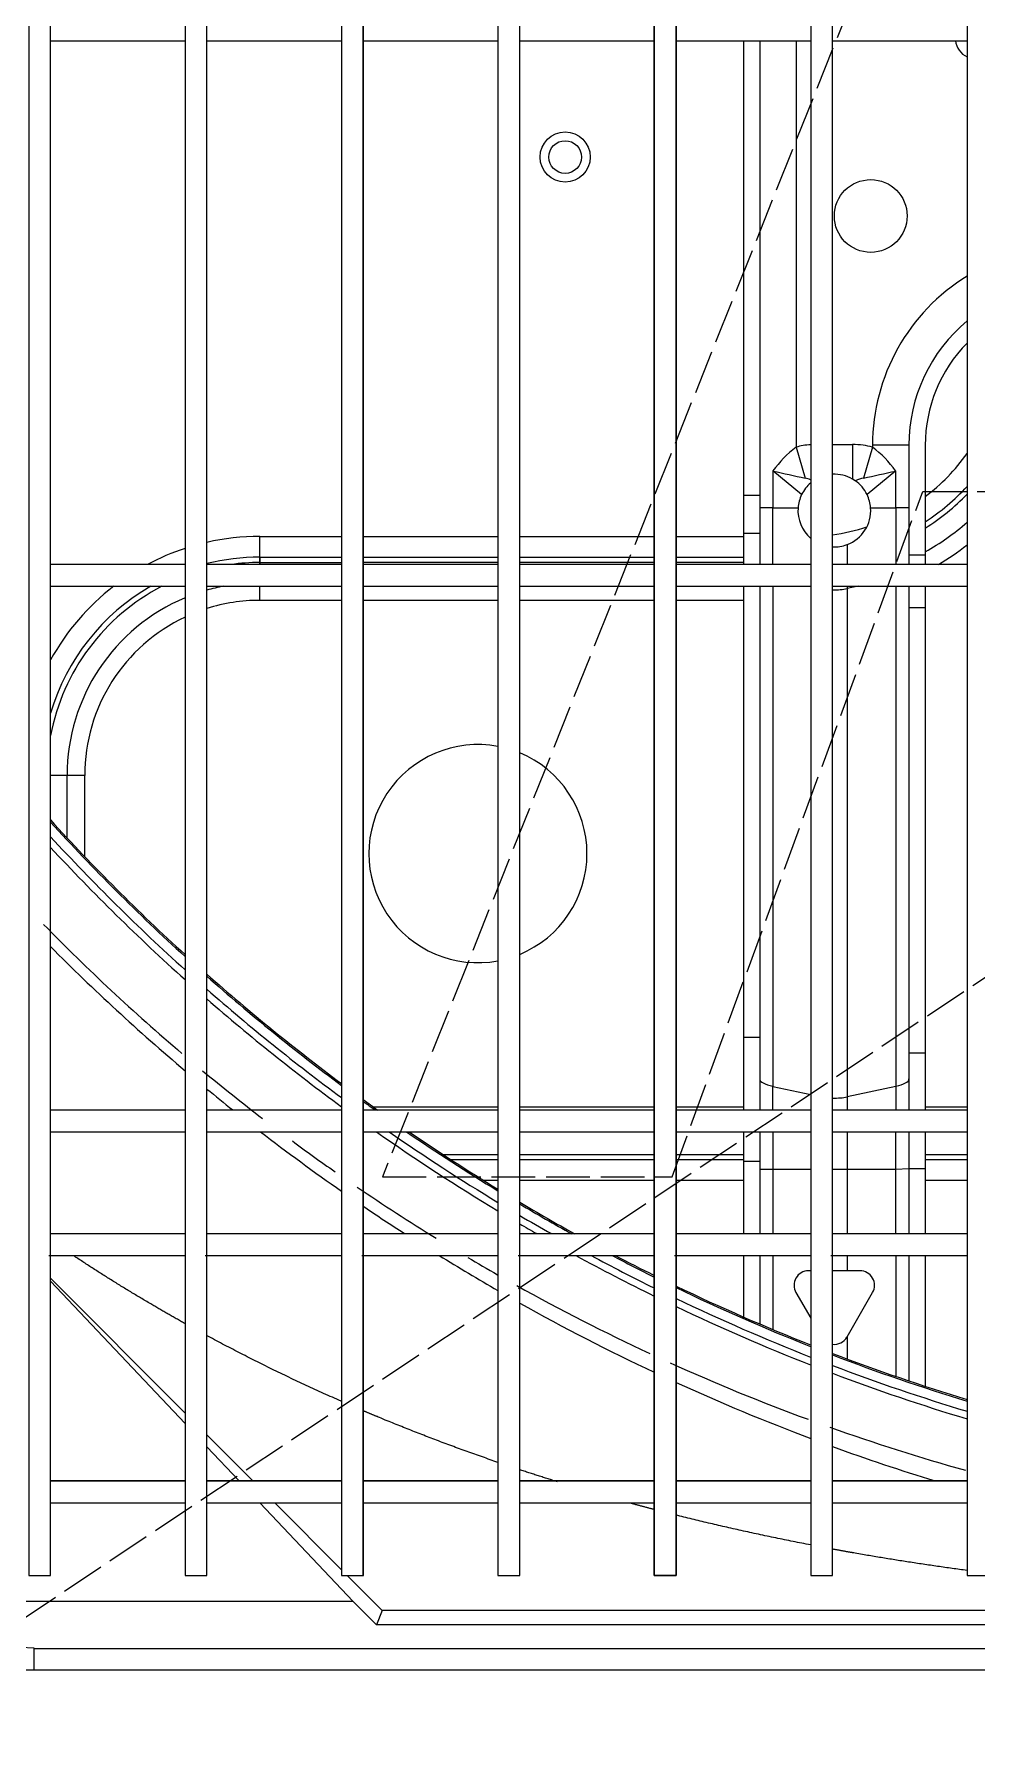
# Model space of a CAD drawing. Header units: millimetres. Extents: x 147592 to 200208, y -27981 to 8299.
# Drawn here: x 166240.2 to 166369.7, y -821.5 to -586.5 of the extents above; entities that cross this region are included whole.
import ezdxf

# ---------------------------------------------------------------- set-up
doc = ezdxf.new("R2010")
doc.units = ezdxf.units.MM
doc.linetypes.add('划线', pattern=[7.5, 6, -1.5])
doc.linetypes.add('划线_2_', pattern=[6.35, 3.175, -3.175])
for name, color, linetype, lineweight in [('G-XREF-____-OTLN', 7, 'Continuous', 5), ('M-EQPM-____-HDLN', 7, '划线_2_', 5), ('M-EQPM-____-OTLN', 7, 'Continuous', 5)]:
    doc.layers.add(name, color=color, linetype=linetype, lineweight=lineweight)

# ---------------------------------------------------------------- blocks, each defined once
blk = doc.blocks.new('TJ空调外机 - TJ空调外机1800_1200-1400100-三层给排水_消防平面图')
at = {"layer": 'M-EQPM-____-HDLN', "color": 251, "linetype": '划线', "true_color": 0x515151}
for p, q in [((900, 600), (-900, -600)), ((-151.64, 147.94), (-271.94, -153.43)), ((-232.14, -153.43), (-197.7, -59.25)), ((-197.7, -59.25), (-73.58, -59.25)), ((-271.94, -153.43), (-232.14, -153.43))]:
    blk.add_line(p, q, dxfattribs=at)
blk = doc.blocks.new('YXQH_AR_B9-20_rvt-1-三层给排水_消防平面图')
at = {"color": 251, "lineweight": 5, "true_color": 0x515151}
blk.add_blockref('TJ空调外机 - TJ空调外机1800_1200-1400100-三层给排水_消防平面图', (166560.01, -590.02), dxfattribs=at)
blk = doc.blocks.new('RUXYQ14BA - top_dwg-2991071-三层给排水_消防平面图')
at = {"layer": 'G-XREF-____-OTLN'}
for p, q in [((285.76, -150.44), (304.25, -150.44)), ((307.25, -150.44), (325.75, -150.44)), ((328.74, -150.44), (347.24, -150.44)), ((350.24, -150.44), (368.73, -150.44)), ((371.73, -150.44), (390.22, -150.44)), ((393.22, -150.44), (411.71, -150.44)), ((396.34, -210.92), (395.98, -210.69)), ((304.25, -222.42), (285.76, -222.42)), ((325.75, -222.42), (307.25, -222.42)), ((314.5, -221.41), (325.75, -221.41)), ((328.74, -221.41), (347.24, -221.41)), ((347.24, -222.42), (328.74, -222.42)), ((350.24, -221.41), (368.73, -221.41)), ((368.73, -222.42), (350.24, -222.42)), ((371.73, -221.41), (380.97, -221.41)), ((390.22, -222.42), (371.73, -222.42)), ((411.71, -222.42), (393.22, -222.42)), ((285.76, -225.41), (304.25, -225.41)), ((307.25, -225.41), (325.75, -225.41)), ((328.74, -225.41), (347.24, -225.41)), ((350.24, -225.41), (368.73, -225.41)), ((371.73, -225.41), (390.22, -225.41)), ((393.22, -225.41), (411.71, -225.41)), ((304.25, -297.39), (285.76, -297.39)), ((325.75, -297.39), (307.25, -297.39)), ((347.24, -297.39), (328.74, -297.39)), ((368.73, -297.39), (350.24, -297.39)), ((390.22, -297.39), (371.73, -297.39)), ((411.71, -297.39), (393.22, -297.39)), ((285.76, -300.38), (304.25, -300.38)), ((307.25, -300.38), (325.75, -300.38)), ((328.74, -300.38), (347.24, -300.38)), ((350.24, -300.38), (368.73, -300.38)), ((371.73, -300.38), (390.22, -300.38)), ((393.22, -300.38), (411.71, -300.38)), ((347.24, -304.22), (340.81, -304.22)), ((368.73, -304.22), (350.24, -304.22)), ((380.97, -304.22), (371.73, -304.22)), ((411.71, -304.22), (405.96, -304.22)), ((304.25, -314.38), (285.76, -314.38)), ((325.75, -314.38), (307.25, -314.38)), ((347.24, -314.38), (328.74, -314.38)), ((368.73, -314.38), (350.24, -314.38)), ((390.22, -314.38), (371.73, -314.38)), ((411.71, -314.38), (393.22, -314.38)), ((285.76, -317.38), (304.25, -317.38)), ((307.25, -317.38), (325.75, -317.38)), ((328.74, -317.38), (347.24, -317.38)), ((350.24, -317.38), (368.73, -317.38)), ((371.73, -317.38), (390.22, -317.38)), ((380.97, -317.38), (380.97, -325.82)), ((383.22, -317.38), (383.22, -326.79)), ((390.22, -319.47), (389.93, -319.47)), ((393.22, -317.38), (411.71, -317.38)), ((403.71, -317.38), (403.71, -334.6)), ((405.96, -317.38), (405.96, -335.35)), ((304.25, -339.03), (285.76, -320.5)), ((304.25, -340.47), (285.76, -320.89)), ((388.2, -322.47), (390.22, -325.97)), ((313.57, -348.36), (307.25, -342.04)), ((311.7, -348.36), (307.25, -343.65)), ((304.25, -348.36), (285.76, -348.36)), ((325.75, -348.36), (307.25, -348.36)), ((347.24, -348.36), (328.74, -348.36)), ((368.73, -348.36), (350.24, -348.36)), ((390.22, -348.36), (371.73, -348.36)), ((411.71, -348.36), (393.22, -348.36)), ((285.76, -351.36), (304.25, -351.36)), ((307.25, -351.36), (325.75, -351.36)), ((327.35, -364.94), (314.54, -351.36)), ((325.75, -360.57), (316.56, -351.36)), ((328.74, -351.36), (347.24, -351.36)), ((350.24, -351.36), (368.73, -351.36)), ((371.73, -351.36), (390.22, -351.36)), ((393.22, -351.36), (411.71, -351.36)), ((283.51, -371.36), (693.35, -371.36))]:
    blk.add_line(p, q, dxfattribs=at)
at = {"layer": 'G-XREF-____-OTLN', "color": 251, "true_color": 0x666666}
for p, q in [((380.97, -212.91), (383.22, -212.91)), ((328.74, -218.57), (347.24, -218.57)), ((350.24, -218.57), (368.73, -218.57)), ((371.73, -218.57), (380.97, -218.57)), ((383.22, -218.18), (380.97, -218.18)), ((395.22, -219.7), (395.22, -222.42)), ((347.24, -222.15), (328.74, -222.15)), ((368.73, -222.15), (350.24, -222.15)), ((380.97, -222.15), (371.73, -222.15)), ((405.96, -221.16), (403.71, -221.16)), ((385.04, -225.41), (385.04, -294.13)), ((390.21, -225.41), (390.22, -225.42)), ((395.22, -225.41), (395.22, -225.74)), ((347.24, -227.35), (328.74, -227.35)), ((368.73, -227.35), (350.24, -227.35)), ((380.97, -227.35), (371.73, -227.35)), ((405.96, -228.38), (403.71, -228.38)), ((288.03, -260), (288.03, -251.4)), ((380.97, -287.37), (383.22, -287.37)), ((405.96, -289.59), (403.71, -289.59)), ((330.12, -296.94), (347.24, -296.94)), ((350.24, -296.94), (368.73, -296.94)), ((371.73, -296.94), (380.97, -296.94)), ((405.96, -296.94), (411.71, -296.94)), ((339.68, -303.48), (347.24, -303.48)), ((350.24, -303.48), (368.73, -303.48)), ((371.73, -303.48), (380.97, -303.48)), ((383.22, -304.48), (380.97, -304.48)), ((405.96, -303.48), (411.71, -303.48)), ((347.24, -307.06), (345.28, -307.06)), ((368.73, -307.06), (350.24, -307.06)), ((380.97, -307.06), (371.73, -307.06)), ((411.71, -307.06), (405.96, -307.06)), ((385.04, -317.38), (385.04, -327.56)), ((395.22, -317.38), (395.22, -319.47)), ((401.9, -317.38), (401.9, -333.98)), ((395.22, -328.56), (395.22, -331.59))]:
    blk.add_line(p, q, dxfattribs=at)
at = {"layer": 'G-XREF-____-OTLN', "flags": 128}
for points in [[(282.76, -361.36), (285.76, -361.36), (285.76, 213.41), (282.76, 213.41)], [(304.25, -361.36), (307.25, -361.36), (307.25, 213.41), (304.25, 213.41)], [(325.75, -361.36), (328.74, -361.36), (328.74, 213.41), (325.75, 213.41)], [(347.24, -361.36), (350.24, -361.36), (350.24, 213.41), (347.24, 213.41)], [(368.73, 213.41), (371.73, 213.41), (371.73, -361.36), (368.73, -361.36)], [(390.22, -361.36), (393.22, -361.36), (393.22, 213.41), (390.22, 213.41)], [(411.71, -361.36), (414.71, -361.36), (414.71, 213.41), (411.71, 213.41)]]:
    blk.add_lwpolyline(points, close=True, dxfattribs=at)
for points in [[(380.97, -150.44), (380.97, -212.91), (380.97, -218.18), (380.97, -222.42)], [(383.22, -150.44), (383.22, -212.91), (383.22, -218.18), (383.22, -222.42)], [(403.71, -206.02), (403.71, -221.16), (403.71, -222.42)], [(405.96, -206.02), (405.96, -221.16), (405.96, -222.42)], [(380.97, -225.41), (380.97, -287.37), (380.97, -297.39)], [(383.22, -225.41), (383.22, -287.37), (383.22, -297.39)], [(403.71, -225.41), (403.71, -228.38), (403.71, -289.59), (403.71, -297.39)], [(405.96, -225.41), (405.96, -228.38), (405.96, -289.59), (405.96, -297.39)], [(380.97, -300.38), (380.97, -304.48), (380.97, -314.38)], [(383.22, -300.38), (383.22, -304.48), (383.22, -314.38)], [(403.71, -300.38), (403.71, -305.48), (403.71, -314.38)], [(405.96, -300.38), (405.96, -305.48), (405.96, -314.38)], [(397, -319.47), (395.22, -319.47), (393.22, -319.47)], [(395.2, -328.59), (395.22, -328.56), (398.73, -322.47)], [(331.34, -366.18), (330.54, -368.13), (327.35, -364.94), (253.53, -364.94), (253.53, -362.7), (253.53, -333.44)], [(723.34, -333.44), (723.34, -362.24), (723.33, -364.94), (659.59, -364.94), (656.41, -368.13), (330.54, -368.13)], [(669.61, -352.14), (655.6, -366.18), (331.34, -366.18), (326.53, -361.36)]]:
    blk.add_lwpolyline(points, dxfattribs=at)
at = {"layer": 'G-XREF-____-OTLN', "color": 251, "true_color": 0x666666, "flags": 128}
for points in [[(388.22, -150.44), (388.22, -206.31), (389.46, -210.55)], [(393.22, -205.95), (395.98, -205.95), (395.98, -210.69)], [(403.71, -206.02), (398.72, -206.02), (398.72, -206.31), (397.48, -210.55)], [(388.98, -212.82), (385.04, -209.57), (385.04, -214.65), (383.22, -214.65)], [(403.71, -214.65), (401.9, -214.65), (401.9, -209.57), (397.96, -212.82)], [(385.04, -222.42), (385.04, -214.65), (388.48, -214.65)], [(398.45, -214.65), (401.9, -214.65), (401.9, -222.42)], [(314.5, -222.15), (314.5, -218.57), (325.75, -218.57)], [(314.5, -221.41), (314.5, -222.42), (314.5, -222.15), (325.75, -222.15)], [(325.75, -227.35), (314.5, -227.35), (314.5, -225.43)], [(396.73, -225.41), (395.22, -225.74), (395.22, -295.58)], [(401.9, -225.41), (401.9, -294.13), (401.9, -297.39)], [(290.45, -262.55), (290.45, -251.4), (288.03, -251.4), (285.76, -251.4)], [(385.04, -297.39), (385.04, -294.13), (390.22, -295.25)], [(401.9, -294.13), (395.22, -295.58), (395.22, -297.39)], [(385.04, -300.38), (385.04, -305.55), (383.22, -305.55)], [(395.22, -300.38), (395.22, -305.55), (393.22, -305.55)], [(405.96, -305.48), (403.71, -305.48), (401.9, -305.55), (401.9, -300.38)], [(390.22, -305.55), (385.04, -305.55), (385.04, -314.38)], [(401.9, -314.38), (401.9, -305.55), (395.22, -305.55), (395.22, -314.38)], [(693.35, -371.36), (693.35, -374.35), (283.51, -374.35), (283.51, -371.36)]]:
    blk.add_lwpolyline(points, dxfattribs=at)
at = {"layer": 'G-XREF-____-OTLN', "color": 251, "true_color": 0x666666}
blk.add_circle((356.48, -166.43), 3.45, dxfattribs=at)
at = {"layer": 'G-XREF-____-OTLN'}
for centre, radius in [((356.48, -166.43), 2.25), ((398.47, -174.53), 5)]:
    blk.add_circle(centre, radius, dxfattribs=at)
for centre, radius, start, end in [((412.85, -150.15), 2.75, 186.1145, 245.5133), ((425.96, -206.02), 22.24, 129.8253, 180), ((425.96, -206.02), 19.99, 135.4387, 180), ((393.47, -215.01), 5, 130.5814, 153.9883), ((393.47, -215.01), 5, 59.8738, 92.9016), ((393.47, -215.01), 5, 26.0117, 54.9829), ((393.47, -215.01), 5, 153.9883, 175.8419), ((393.47, -215.01), 5, 4.1581, 26.0117), ((389.61, -191.42), 29.99, 303.0585, 317.4902), ((393.47, -215.01), 5, 175.8419, 229.0025), ((393.47, -215.01), 5, 290.4923, 4.1581), ((393.47, -215.01), 5, 267.0936, 290.4923), ((314.5, -251.4), 29.99, 90, 103.9849), ((314.5, -251.4), 29.99, 119.9383, 163.4022), ((344.49, -262.15), 14.99, 79.436, 280.564), ((344.49, -262.15), 14.99, 79.436, 280.564), ((344.49, -262.15), 14.99, 0, 67.4597), ((344.49, -262.15), 14.99, 0, 67.4597), ((493.47, -68.44), 280.89, 222.3127, 227.6509), ((493.47, -68.44), 281.09, 222.3574, 227.688), ((344.49, -262.15), 14.99, 292.5403, 0), ((344.49, -262.15), 14.99, 292.5403, 0), ((493.47, -68.44), 292.88, 224.8305, 229.7552), ((493.47, -68.44), 280.89, 228.4732, 233.3351), ((493.47, -68.44), 281.09, 228.5093, 233.3655), ((493.47, -68.44), 292.88, 230.5194, 231.415), ((493.47, -68.44), 280.89, 234.094, 234.594), ((493.47, -68.44), 281.09, 234.1235, 234.5367), ((493.47, -68.44), 292.88, 232.3656, 235.0629), ((493.47, -68.44), 281.09, 235.6043, 238.6509), ((493.47, -68.44), 280.89, 235.6639, 238.6261), ((493.47, -68.44), 280.89, 239.3399, 241.1119), ((493.47, -68.44), 292.88, 235.7755, 237.1089), ((493.47, -68.44), 281.09, 239.364, 241.0382), ((493.47, -68.44), 292.88, 238.2055, 240.0465), ((493.47, -68.44), 281.09, 242.3268, 243.6539), ((493.47, -68.44), 280.89, 242.4047, 243.6337), ((389.93, -321.47), 2, 90, 210), ((397, -321.47), 2, 330, 90), ((493.47, -68.44), 280.89, 244.3144, 248.4326), ((493.47, -68.44), 281.09, 244.334, 248.4487), ((493.47, -68.44), 292.88, 240.7213, 244.7912), ((393.47, -327.59), 2, 262.7278, 330), ((493.47, -68.44), 280.89, 249.0889, 253.0772), ((493.47, -68.44), 281.09, 249.1044, 253.0896), ((493.47, -68.44), 292.88, 245.4379, 249.3572), ((493.47, -68.44), 292.88, 249.9829, 252.8908)]:
    blk.add_arc(centre, radius, start, end, dxfattribs=at)
at = {"layer": 'G-XREF-____-OTLN', "color": 251, "true_color": 0x666666}
for centre, radius, start, end in [((425.96, -206.02), 27.24, 121.5294, 180), ((396.96, -218.01), 14.61, 126.7634, 144.7135), ((389.97, -218.01), 14.61, 35.2865, 53.2366), ((389.61, -191.42), 27.15, 307.0503, 324.51), ((442.63, 39.7), 255.84, 256.9915, 258.005), ((344.31, 39.7), 255.84, 281.995, 283.0085), ((389.61, -191.42), 30.72, 302.1714, 316.0163), ((314.5, -251.4), 32.83, 90, 102.7545), ((389.61, -191.42), 27.15, 277.6482, 287.8996), ((389.61, -191.42), 33.51, 299.2205, 311.2768), ((314.5, -251.4), 32.83, 108.1875, 117.9937), ((389.61, -191.42), 35.92, 300.3796, 307.9788), ((314.5, -251.4), 29.25, 90, 97.764), ((314.5, -251.4), 29.25, 117.3369, 169.2333), ((314.5, -251.4), 32.83, 127.6605, 151.1019), ((314.5, -251.4), 26.47, 100.9305, 105.8917), ((314.5, -251.4), 26.47, 112.7757, 180), ((314.5, -251.4), 24.05, 90, 107.5357), ((314.5, -251.4), 24.05, 115.2124, 180), ((493.47, -68.44), 282.44, 222.6575, 227.9373), ((493.47, -68.44), 283.44, 222.8763, 228.1194), ((493.47, -68.44), 282.44, 228.7515, 233.5692), ((493.47, -68.44), 283.44, 228.9285, 233.7182), ((493.47, -68.44), 283.44, 234.9158, 238.9401), ((493.47, -68.44), 282.44, 235.2055, 238.8179), ((493.47, -68.44), 282.44, 239.5264, 240.5462), ((493.47, -68.44), 283.44, 239.6452, 240.1904), ((493.47, -68.44), 283.44, 241.4334, 243.8891), ((493.47, -68.44), 282.44, 241.8081, 243.7897), ((493.47, -68.44), 282.44, 244.4658, 248.557), ((493.47, -68.44), 283.44, 244.5623, 248.6363), ((493.47, -68.44), 282.44, 249.2092, 253.173), ((493.47, -68.44), 283.44, 249.2858, 253.2341), ((254.65, -851.28), 480.8, 86.5586, 90.1343)]:
    blk.add_arc(centre, radius, start, end, dxfattribs=at)
for centre, major_axis, ratio, start_param, end_param in [((399.52, -220.08), (-14.36, 11.85), 0.536964, 5.763687, 5.933046), ((387.41, -220.08), (14.36, 11.85), 0.536964, 0.350139, 0.576828), ((399.52, -220.08), (-11.36, 9.37), 0.186691, 5.809057, 5.933046), ((387.41, -220.08), (11.36, 9.37), 0.186691, 0.350139, 0.528586), ((393.47, -225.18), (2.75, 0), 0.263393, 4.621354, 5.402356), ((388.22, -293.11), (5, 0), 0.263393, 3.141593, 4.022422), ((398.72, -293.11), (5, 0), 0.263393, 5.402356, 6.283185), ((393.47, -295.02), (2.75, 0), 0.263393, 4.621354, 5.402356)]:
    blk.add_ellipse(centre, major_axis=major_axis, ratio=ratio, start_param=start_param, end_param=end_param, dxfattribs=at)
for points, knots in [([(304.19, -326.71), (301.86, -325.41), (299.58, -324.06), (294.19, -320.9), (289.05, -317.49)], [0.86528105, 0.86528105, 0.86528105, 0.875, 0.875, 0.8971073, 0.8971073, 0.8971073]), ([(347.23, -345.8), (338.77, -342.9), (330.69, -339.54), (329.7, -339.13), (328.72, -338.71)], [0.77992258, 0.77992258, 0.77992258, 0.8125, 0.8125, 0.81626, 0.81626, 0.81626]), ([(411.7, -360.66), (403.67, -359.58), (396.01, -358.23), (394.6, -357.98), (393.2, -357.72)], [0.65691586, 0.65691586, 0.65691586, 0.6875, 0.6875, 0.69265506, 0.69265506, 0.69265506])]:
    blk.add_open_spline(points, degree=2, knots=knots, dxfattribs=at)
for points in [[(325.7, -337.4), (316.14, -333.2), (307.18, -328.35)], [(355.44, -348.48), (352.81, -347.67), (350.21, -346.81)], [(368.7, -352.28), (367.1, -351.86), (365.52, -351.43)], [(390.2, -357.15), (380.73, -355.32), (371.69, -353.05)]]:
    blk.add_open_spline(points, degree=2, dxfattribs=at)
blk = doc.blocks.new('RUXYQ14BA - top_dwg-V198-三层给排水_消防平面图')
at = {"layer": 'G-XREF-____-OTLN'}
for p, q in [((285.76, -150.44), (304.25, -150.44)), ((307.25, -150.44), (325.75, -150.44)), ((328.74, -150.44), (347.24, -150.44)), ((350.24, -150.44), (368.73, -150.44)), ((371.73, -150.44), (390.22, -150.44)), ((393.22, -150.44), (411.71, -150.44)), ((396.34, -210.92), (395.98, -210.69)), ((304.25, -222.42), (285.76, -222.42)), ((325.75, -222.42), (307.25, -222.42)), ((314.5, -221.41), (325.75, -221.41)), ((328.74, -221.41), (347.24, -221.41)), ((347.24, -222.42), (328.74, -222.42)), ((350.24, -221.41), (368.73, -221.41)), ((368.73, -222.42), (350.24, -222.42)), ((371.73, -221.41), (380.97, -221.41)), ((390.22, -222.42), (371.73, -222.42)), ((411.71, -222.42), (393.22, -222.42)), ((285.76, -225.41), (304.25, -225.41)), ((307.25, -225.41), (325.75, -225.41)), ((328.74, -225.41), (347.24, -225.41)), ((350.24, -225.41), (368.73, -225.41)), ((371.73, -225.41), (390.22, -225.41)), ((393.22, -225.41), (411.71, -225.41)), ((304.25, -297.39), (285.76, -297.39)), ((325.75, -297.39), (307.25, -297.39)), ((347.24, -297.39), (328.74, -297.39)), ((368.73, -297.39), (350.24, -297.39)), ((390.22, -297.39), (371.73, -297.39)), ((411.71, -297.39), (393.22, -297.39)), ((285.76, -300.38), (304.25, -300.38)), ((307.25, -300.38), (325.75, -300.38)), ((328.74, -300.38), (347.24, -300.38)), ((350.24, -300.38), (368.73, -300.38)), ((371.73, -300.38), (390.22, -300.38)), ((393.22, -300.38), (411.71, -300.38)), ((347.24, -304.22), (340.81, -304.22)), ((368.73, -304.22), (350.24, -304.22)), ((380.97, -304.22), (371.73, -304.22)), ((411.71, -304.22), (405.96, -304.22)), ((304.25, -314.38), (285.76, -314.38)), ((325.75, -314.38), (307.25, -314.38)), ((347.24, -314.38), (328.74, -314.38)), ((368.73, -314.38), (350.24, -314.38)), ((390.22, -314.38), (371.73, -314.38)), ((411.71, -314.38), (393.22, -314.38)), ((285.76, -317.38), (304.25, -317.38)), ((307.25, -317.38), (325.75, -317.38)), ((328.74, -317.38), (347.24, -317.38)), ((350.24, -317.38), (368.73, -317.38)), ((371.73, -317.38), (390.22, -317.38)), ((380.97, -317.38), (380.97, -325.82)), ((383.22, -317.38), (383.22, -326.79)), ((390.22, -319.47), (389.93, -319.47)), ((393.22, -317.38), (411.71, -317.38)), ((403.71, -317.38), (403.71, -334.6)), ((405.96, -317.38), (405.96, -335.35)), ((304.25, -339.03), (285.76, -320.5)), ((304.25, -340.47), (285.76, -320.89)), ((388.2, -322.47), (390.22, -325.97)), ((313.57, -348.36), (307.25, -342.04)), ((311.7, -348.36), (307.25, -343.65)), ((304.25, -348.36), (285.76, -348.36)), ((325.75, -348.36), (307.25, -348.36)), ((347.24, -348.36), (328.74, -348.36)), ((368.73, -348.36), (350.24, -348.36)), ((390.22, -348.36), (371.73, -348.36)), ((411.71, -348.36), (393.22, -348.36)), ((285.76, -351.36), (304.25, -351.36)), ((307.25, -351.36), (325.75, -351.36)), ((327.35, -364.94), (314.54, -351.36)), ((325.75, -360.57), (316.56, -351.36)), ((328.74, -351.36), (347.24, -351.36)), ((350.24, -351.36), (368.73, -351.36)), ((371.73, -351.36), (390.22, -351.36)), ((393.22, -351.36), (411.71, -351.36)), ((283.51, -371.36), (693.35, -371.36))]:
    blk.add_line(p, q, dxfattribs=at)
at = {"layer": 'G-XREF-____-OTLN', "color": 251, "true_color": 0x666666}
for p, q in [((380.97, -212.91), (383.22, -212.91)), ((328.74, -218.57), (347.24, -218.57)), ((350.24, -218.57), (368.73, -218.57)), ((371.73, -218.57), (380.97, -218.57)), ((383.22, -218.18), (380.97, -218.18)), ((395.22, -219.7), (395.22, -222.42)), ((347.24, -222.15), (328.74, -222.15)), ((368.73, -222.15), (350.24, -222.15)), ((380.97, -222.15), (371.73, -222.15)), ((405.96, -221.16), (403.71, -221.16)), ((385.04, -225.41), (385.04, -294.13)), ((390.21, -225.41), (390.22, -225.42)), ((395.22, -225.41), (395.22, -225.74)), ((347.24, -227.35), (328.74, -227.35)), ((368.73, -227.35), (350.24, -227.35)), ((380.97, -227.35), (371.73, -227.35)), ((405.96, -228.38), (403.71, -228.38)), ((288.03, -260), (288.03, -251.4)), ((380.97, -287.37), (383.22, -287.37)), ((405.96, -289.59), (403.71, -289.59)), ((330.12, -296.94), (347.24, -296.94)), ((350.24, -296.94), (368.73, -296.94)), ((371.73, -296.94), (380.97, -296.94)), ((405.96, -296.94), (411.71, -296.94)), ((339.68, -303.48), (347.24, -303.48)), ((350.24, -303.48), (368.73, -303.48)), ((371.73, -303.48), (380.97, -303.48)), ((383.22, -304.48), (380.97, -304.48)), ((405.96, -303.48), (411.71, -303.48)), ((347.24, -307.06), (345.28, -307.06)), ((368.73, -307.06), (350.24, -307.06)), ((380.97, -307.06), (371.73, -307.06)), ((411.71, -307.06), (405.96, -307.06)), ((385.04, -317.38), (385.04, -327.56)), ((395.22, -317.38), (395.22, -319.47)), ((401.9, -317.38), (401.9, -333.98)), ((395.22, -328.56), (395.22, -331.59))]:
    blk.add_line(p, q, dxfattribs=at)
at = {"layer": 'G-XREF-____-OTLN', "flags": 128}
for points in [[(282.76, -361.36), (285.76, -361.36), (285.76, 213.41), (282.76, 213.41)], [(304.25, -361.36), (307.25, -361.36), (307.25, 213.41), (304.25, 213.41)], [(325.75, -361.36), (328.74, -361.36), (328.74, 213.41), (325.75, 213.41)], [(347.24, -361.36), (350.24, -361.36), (350.24, 213.41), (347.24, 213.41)], [(368.73, 213.41), (371.73, 213.41), (371.73, -361.36), (368.73, -361.36)], [(390.22, -361.36), (393.22, -361.36), (393.22, 213.41), (390.22, 213.41)], [(411.71, -361.36), (414.71, -361.36), (414.71, 213.41), (411.71, 213.41)]]:
    blk.add_lwpolyline(points, close=True, dxfattribs=at)
for points in [[(380.97, -150.44), (380.97, -212.91), (380.97, -218.18), (380.97, -222.42)], [(383.22, -150.44), (383.22, -212.91), (383.22, -218.18), (383.22, -222.42)], [(403.71, -206.02), (403.71, -221.16), (403.71, -222.42)], [(405.96, -206.02), (405.96, -221.16), (405.96, -222.42)], [(380.97, -225.41), (380.97, -287.37), (380.97, -297.39)], [(383.22, -225.41), (383.22, -287.37), (383.22, -297.39)], [(403.71, -225.41), (403.71, -228.38), (403.71, -289.59), (403.71, -297.39)], [(405.96, -225.41), (405.96, -228.38), (405.96, -289.59), (405.96, -297.39)], [(380.97, -300.38), (380.97, -304.48), (380.97, -314.38)], [(383.22, -300.38), (383.22, -304.48), (383.22, -314.38)], [(403.71, -300.38), (403.71, -305.48), (403.71, -314.38)], [(405.96, -300.38), (405.96, -305.48), (405.96, -314.38)], [(397, -319.47), (395.22, -319.47), (393.22, -319.47)], [(395.2, -328.59), (395.22, -328.56), (398.73, -322.47)], [(331.34, -366.18), (330.54, -368.13), (327.35, -364.94), (253.53, -364.94), (253.53, -362.7), (253.53, -333.44)], [(723.34, -333.44), (723.34, -362.24), (723.33, -364.94), (659.59, -364.94), (656.41, -368.13), (330.54, -368.13)], [(669.61, -352.14), (655.6, -366.18), (331.34, -366.18), (326.53, -361.36)]]:
    blk.add_lwpolyline(points, dxfattribs=at)
at = {"layer": 'G-XREF-____-OTLN', "color": 251, "true_color": 0x666666, "flags": 128}
for points in [[(388.22, -150.44), (388.22, -206.31), (389.46, -210.55)], [(393.22, -205.95), (395.98, -205.95), (395.98, -210.69)], [(403.71, -206.02), (398.72, -206.02), (398.72, -206.31), (397.48, -210.55)], [(388.98, -212.82), (385.04, -209.57), (385.04, -214.65), (383.22, -214.65)], [(403.71, -214.65), (401.9, -214.65), (401.9, -209.57), (397.96, -212.82)], [(385.04, -222.42), (385.04, -214.65), (388.48, -214.65)], [(398.45, -214.65), (401.9, -214.65), (401.9, -222.42)], [(314.5, -222.15), (314.5, -218.57), (325.75, -218.57)], [(314.5, -221.41), (314.5, -222.42), (314.5, -222.15), (325.75, -222.15)], [(325.75, -227.35), (314.5, -227.35), (314.5, -225.43)], [(396.73, -225.41), (395.22, -225.74), (395.22, -295.58)], [(401.9, -225.41), (401.9, -294.13), (401.9, -297.39)], [(290.45, -262.55), (290.45, -251.4), (288.03, -251.4), (285.76, -251.4)], [(385.04, -297.39), (385.04, -294.13), (390.22, -295.25)], [(401.9, -294.13), (395.22, -295.58), (395.22, -297.39)], [(385.04, -300.38), (385.04, -305.55), (383.22, -305.55)], [(395.22, -300.38), (395.22, -305.55), (393.22, -305.55)], [(405.96, -305.48), (403.71, -305.48), (401.9, -305.55), (401.9, -300.38)], [(390.22, -305.55), (385.04, -305.55), (385.04, -314.38)], [(401.9, -314.38), (401.9, -305.55), (395.22, -305.55), (395.22, -314.38)], [(693.35, -371.36), (693.35, -374.35), (283.51, -374.35), (283.51, -371.36)]]:
    blk.add_lwpolyline(points, dxfattribs=at)
at = {"layer": 'G-XREF-____-OTLN', "color": 251, "true_color": 0x666666}
blk.add_circle((356.48, -166.43), 3.45, dxfattribs=at)
at = {"layer": 'G-XREF-____-OTLN'}
for centre, radius in [((356.48, -166.43), 2.25), ((398.47, -174.53), 5)]:
    blk.add_circle(centre, radius, dxfattribs=at)
for centre, radius, start, end in [((412.85, -150.15), 2.75, 186.1145, 245.5133), ((425.96, -206.02), 22.24, 129.8253, 180), ((425.96, -206.02), 19.99, 135.4387, 180), ((393.47, -215.01), 5, 130.5814, 153.9883), ((393.47, -215.01), 5, 59.8738, 92.9016), ((393.47, -215.01), 5, 26.0117, 54.9829), ((393.47, -215.01), 5, 153.9883, 175.8419), ((393.47, -215.01), 5, 4.1581, 26.0117), ((389.61, -191.42), 29.99, 303.0585, 317.4902), ((393.47, -215.01), 5, 175.8419, 229.0025), ((393.47, -215.01), 5, 290.4923, 4.1581), ((393.47, -215.01), 5, 267.0936, 290.4923), ((314.5, -251.4), 29.99, 90, 103.9849), ((314.5, -251.4), 29.99, 119.9383, 163.4022), ((344.49, -262.15), 14.99, 79.436, 280.564), ((344.49, -262.15), 14.99, 79.436, 280.564), ((344.49, -262.15), 14.99, 0, 67.4597), ((344.49, -262.15), 14.99, 0, 67.4597), ((493.47, -68.44), 280.89, 222.3127, 227.6509), ((493.47, -68.44), 281.09, 222.3574, 227.688), ((344.49, -262.15), 14.99, 292.5403, 0), ((344.49, -262.15), 14.99, 292.5403, 0), ((493.47, -68.44), 292.88, 224.8305, 229.7552), ((493.47, -68.44), 280.89, 228.4732, 233.3351), ((493.47, -68.44), 281.09, 228.5093, 233.3655), ((493.47, -68.44), 292.88, 230.5194, 231.415), ((493.47, -68.44), 280.89, 234.094, 234.594), ((493.47, -68.44), 281.09, 234.1235, 234.5367), ((493.47, -68.44), 292.88, 232.3656, 235.0629), ((493.47, -68.44), 281.09, 235.6043, 238.6509), ((493.47, -68.44), 280.89, 235.6639, 238.6261), ((493.47, -68.44), 280.89, 239.3399, 241.1119), ((493.47, -68.44), 292.88, 235.7755, 237.1089), ((493.47, -68.44), 281.09, 239.364, 241.0382), ((493.47, -68.44), 292.88, 238.2055, 240.0465), ((493.47, -68.44), 281.09, 242.3268, 243.6539), ((493.47, -68.44), 280.89, 242.4047, 243.6337), ((389.93, -321.47), 2, 90, 210), ((397, -321.47), 2, 330, 90), ((493.47, -68.44), 280.89, 244.3144, 248.4326), ((493.47, -68.44), 281.09, 244.334, 248.4487), ((493.47, -68.44), 292.88, 240.7213, 244.7912), ((393.47, -327.59), 2, 262.7278, 330), ((493.47, -68.44), 280.89, 249.0889, 253.0772), ((493.47, -68.44), 281.09, 249.1044, 253.0896), ((493.47, -68.44), 292.88, 245.4379, 249.3572), ((493.47, -68.44), 292.88, 249.9829, 252.8908)]:
    blk.add_arc(centre, radius, start, end, dxfattribs=at)
at = {"layer": 'G-XREF-____-OTLN', "color": 251, "true_color": 0x666666}
for centre, radius, start, end in [((425.96, -206.02), 27.24, 121.5294, 180), ((396.96, -218.01), 14.61, 126.7634, 144.7135), ((389.97, -218.01), 14.61, 35.2865, 53.2366), ((389.61, -191.42), 27.15, 307.0503, 324.51), ((442.63, 39.7), 255.84, 256.9915, 258.005), ((344.31, 39.7), 255.84, 281.995, 283.0085), ((389.61, -191.42), 30.72, 302.1714, 316.0163), ((314.5, -251.4), 32.83, 90, 102.7545), ((389.61, -191.42), 27.15, 277.6482, 287.8996), ((389.61, -191.42), 33.51, 299.2205, 311.2768), ((314.5, -251.4), 32.83, 108.1875, 117.9937), ((389.61, -191.42), 35.92, 300.3796, 307.9788), ((314.5, -251.4), 29.25, 90, 97.764), ((314.5, -251.4), 29.25, 117.3369, 169.2333), ((314.5, -251.4), 32.83, 127.6605, 151.1019), ((314.5, -251.4), 26.47, 100.9305, 105.8917), ((314.5, -251.4), 26.47, 112.7757, 180), ((314.5, -251.4), 24.05, 90, 107.5357), ((314.5, -251.4), 24.05, 115.2124, 180), ((493.47, -68.44), 282.44, 222.6575, 227.9373), ((493.47, -68.44), 283.44, 222.8763, 228.1194), ((493.47, -68.44), 282.44, 228.7515, 233.5692), ((493.47, -68.44), 283.44, 228.9285, 233.7182), ((493.47, -68.44), 283.44, 234.9158, 238.9401), ((493.47, -68.44), 282.44, 235.2055, 238.8179), ((493.47, -68.44), 282.44, 239.5264, 240.5462), ((493.47, -68.44), 283.44, 239.6452, 240.1904), ((493.47, -68.44), 283.44, 241.4334, 243.8891), ((493.47, -68.44), 282.44, 241.8081, 243.7897), ((493.47, -68.44), 282.44, 244.4658, 248.557), ((493.47, -68.44), 283.44, 244.5623, 248.6363), ((493.47, -68.44), 282.44, 249.2092, 253.173), ((493.47, -68.44), 283.44, 249.2858, 253.2341), ((254.65, -851.28), 480.8, 86.5586, 90.1343)]:
    blk.add_arc(centre, radius, start, end, dxfattribs=at)
for centre, major_axis, ratio, start_param, end_param in [((399.52, -220.08), (-14.36, 11.85), 0.536964, 5.763687, 5.933046), ((387.41, -220.08), (14.36, 11.85), 0.536964, 0.350139, 0.576828), ((399.52, -220.08), (-11.36, 9.37), 0.186691, 5.809057, 5.933046), ((387.41, -220.08), (11.36, 9.37), 0.186691, 0.350139, 0.528586), ((393.47, -225.18), (2.75, 0), 0.263393, 4.621354, 5.402356), ((388.22, -293.11), (5, 0), 0.263393, 3.141593, 4.022422), ((398.72, -293.11), (5, 0), 0.263393, 5.402356, 6.283185), ((393.47, -295.02), (2.75, 0), 0.263393, 4.621354, 5.402356)]:
    blk.add_ellipse(centre, major_axis=major_axis, ratio=ratio, start_param=start_param, end_param=end_param, dxfattribs=at)
for points, knots in [([(304.19, -326.71), (301.86, -325.41), (299.58, -324.06), (294.19, -320.9), (289.05, -317.49)], [0.86528105, 0.86528105, 0.86528105, 0.875, 0.875, 0.8971073, 0.8971073, 0.8971073]), ([(347.23, -345.8), (338.77, -342.9), (330.69, -339.54), (329.7, -339.13), (328.72, -338.71)], [0.77992258, 0.77992258, 0.77992258, 0.8125, 0.8125, 0.81626, 0.81626, 0.81626]), ([(411.7, -360.66), (403.67, -359.58), (396.01, -358.23), (394.6, -357.98), (393.2, -357.72)], [0.65691586, 0.65691586, 0.65691586, 0.6875, 0.6875, 0.69265506, 0.69265506, 0.69265506])]:
    blk.add_open_spline(points, degree=2, knots=knots, dxfattribs=at)
for points in [[(325.7, -337.4), (316.14, -333.2), (307.18, -328.35)], [(355.44, -348.48), (352.81, -347.67), (350.21, -346.81)], [(368.7, -352.28), (367.1, -351.86), (365.52, -351.43)], [(390.2, -357.15), (380.73, -355.32), (371.69, -353.05)]]:
    blk.add_open_spline(points, degree=2, dxfattribs=at)
blk = doc.blocks.new('RUXYQ14BA - RUXYQ14BA-2991177-三层给排水_消防平面图')
at = {"layer": 'M-EQPM-____-OTLN'}
for p, q in [((-507.55, 151.74), (-507.55, 726.51)), ((-489.05, 726.51), (-489.05, 151.74)), ((-486.06, 151.74), (-486.06, 726.51)), ((-467.56, 726.51), (-467.56, 151.74)), ((-464.56, 151.74), (-464.56, 726.51)), ((-446.07, 726.51), (-446.07, 151.74)), ((-443.07, 151.74), (-443.07, 726.51)), ((-424.58, 726.51), (-424.58, 151.74)), ((-421.58, 151.74), (-421.58, 726.51)), ((-403.09, 726.51), (-403.09, 151.74)), ((-400.09, 151.74), (-400.09, 726.51)), ((-381.6, 726.51), (-381.6, 151.74)), ((-507.55, 362.65), (-489.05, 362.65)), ((-486.06, 362.65), (-467.56, 362.65)), ((-464.56, 362.65), (-446.07, 362.65)), ((-443.07, 362.65), (-424.58, 362.65)), ((-421.58, 362.65), (-403.09, 362.65)), ((-400.09, 362.65), (-381.6, 362.65)), ((-489.05, 290.68), (-507.55, 290.68)), ((-467.56, 290.68), (-486.06, 290.68)), ((-446.07, 290.68), (-464.56, 290.68)), ((-424.58, 290.68), (-443.07, 290.68)), ((-403.09, 290.68), (-421.58, 290.68)), ((-381.6, 290.68), (-400.09, 290.68)), ((-507.55, 287.68), (-489.05, 287.68)), ((-486.06, 287.68), (-467.56, 287.68)), ((-464.56, 287.68), (-446.07, 287.68)), ((-443.07, 287.68), (-424.58, 287.68)), ((-421.58, 287.68), (-403.09, 287.68)), ((-400.09, 287.68), (-381.6, 287.68)), ((-489.05, 215.71), (-507.55, 215.71)), ((-467.56, 215.71), (-486.06, 215.71)), ((-446.07, 215.71), (-464.56, 215.71)), ((-424.58, 215.71), (-443.07, 215.71)), ((-403.09, 215.71), (-421.58, 215.71)), ((-381.6, 215.71), (-400.09, 215.71)), ((-507.55, 212.71), (-489.05, 212.71)), ((-486.06, 212.71), (-467.56, 212.71)), ((-464.56, 212.71), (-446.07, 212.71)), ((-443.07, 212.71), (-424.58, 212.71)), ((-421.58, 212.71), (-403.09, 212.71)), ((-400.09, 212.71), (-381.6, 212.71)), ((-489.05, 198.72), (-507.55, 198.72)), ((-467.56, 198.72), (-486.06, 198.72)), ((-446.07, 198.72), (-464.56, 198.72)), ((-424.58, 198.72), (-443.07, 198.72)), ((-403.09, 198.72), (-421.58, 198.72)), ((-381.6, 198.72), (-400.09, 198.72)), ((-507.78, 195.72), (-489.05, 195.72)), ((-486.28, 195.72), (-467.56, 195.72)), ((-464.79, 195.72), (-446.07, 195.72)), ((-443.3, 195.72), (-424.58, 195.72)), ((-421.81, 195.72), (-403.09, 195.72)), ((-400.32, 195.72), (-381.6, 195.72)), ((-489.05, 164.73), (-507.61, 164.73)), ((-467.56, 164.73), (-486.12, 164.73)), ((-446.07, 164.73), (-464.63, 164.73)), ((-424.58, 164.73), (-443.14, 164.73)), ((-403.09, 164.73), (-421.65, 164.73)), ((-381.6, 164.73), (-400.16, 164.73)), ((-507.6, 161.74), (-489.05, 161.74)), ((-486.11, 161.74), (-467.56, 161.74)), ((-464.62, 161.74), (-446.07, 161.74)), ((-443.12, 161.74), (-424.58, 161.74)), ((-421.63, 161.74), (-403.09, 161.74)), ((-400.14, 161.74), (-381.6, 161.74)), ((-510.55, 151.74), (-507.55, 151.74)), ((-489.05, 151.74), (-486.06, 151.74)), ((-467.56, 151.74), (-464.56, 151.74)), ((-446.07, 151.74), (-443.07, 151.74)), ((-424.58, 151.74), (-421.58, 151.74)), ((-403.09, 151.74), (-400.09, 151.74)), ((-381.6, 151.74), (-378.6, 151.74)), ((-81.99, 138.74), (-532.76, 138.74))]:
    blk.add_line(p, q, dxfattribs=at)
for start, end in [(224.3981, 229.6246), (230.3712, 232.4934), (233.521, 234.9749), (235.7215, 238.3162), (239.3437, 240.288), (240.9029, 245.0262), (245.652, 249.7643), (250.4012, 254.3371)]:
    blk.add_arc((-304.88, 440.62), 285, start, end, dxfattribs=at)
for name in ['RUXYQ14BA - top_dwg-2991071-三层给排水_消防平面图', 'RUXYQ14BA - top_dwg-V198-三层给排水_消防平面图']:
    blk.add_blockref(name, (-793.31, 513.1))

msp = doc.modelspace()

# ---------------------------------------------------------------- block references
at = {"lineweight": 5}
msp.add_blockref('YXQH_AR_B9-20_rvt-1-三层给排水_消防平面图', (0, 0), dxfattribs=at)
at = {"layer": 'M-EQPM-____-OTLN', "lineweight": 80}
msp.add_blockref('RUXYQ14BA - RUXYQ14BA-2991177-三层给排水_消防平面图', (166750.01, -950), dxfattribs=at)

doc.saveas('drawing.dxf')
